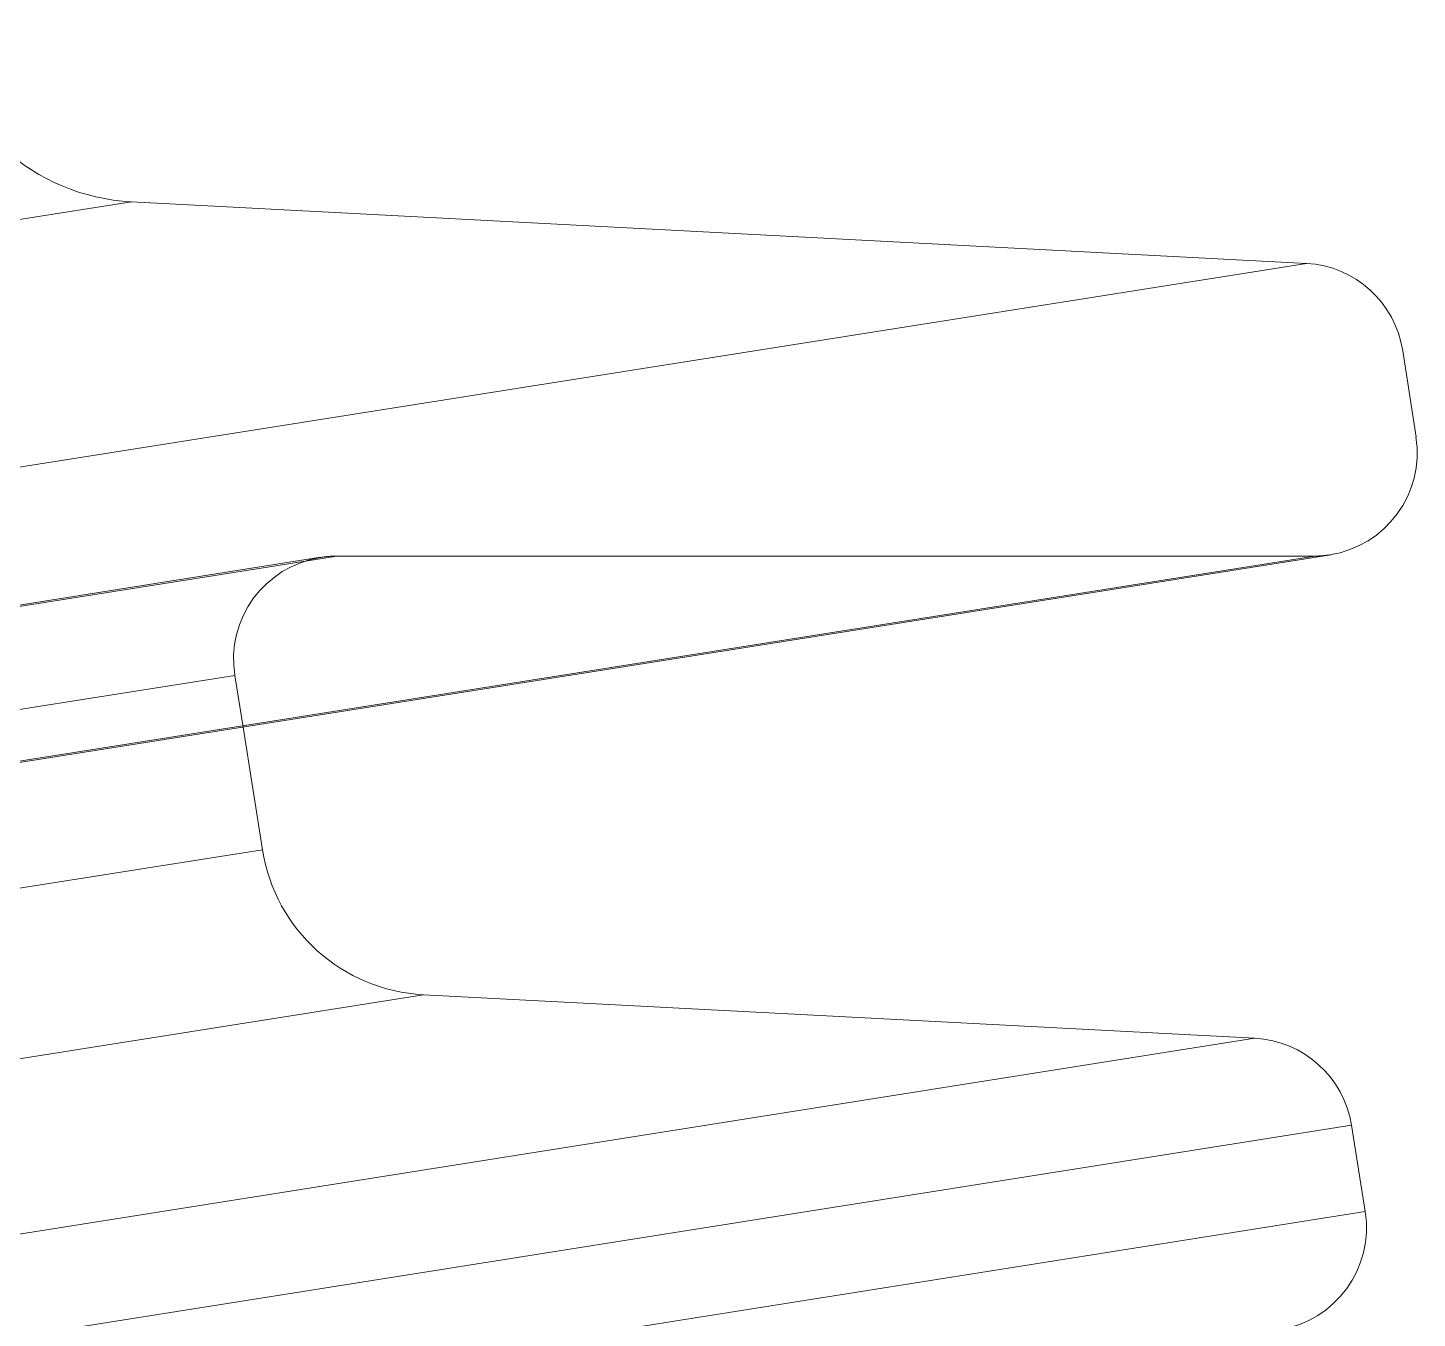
# Model space of a CAD drawing. Header units: millimetres. Extents: x 89051 to 218395, y -330386 to -125649.
# Drawn here: x 92538.27 to 92578.63, y -126628.63 to -126591.14 of the extents above; entities that cross this region are included whole.
import ezdxf

# ---------------------------------------------------------------- set-up
doc = ezdxf.new("R2010")
doc.units = ezdxf.units.MM
doc.header["$LTSCALE"] = 13
doc.linetypes.add('CENTER', pattern=[50.8, 31.75, -6.35, 6.35, -6.35])
doc.linetypes.add('HIDDEN', pattern=[9.525, 6.35, -3.175])
doc.layers.get('0').update_dxf_attribs({"color": 1, "linetype": 'CENTER'})
doc.layers.add('标注、文本', color=3, linetype='Continuous', lineweight=25)

# ---------------------------------------------------------------- blocks, each defined once
blk = doc.blocks.new('125506')
at = {"color": 8, "linetype": 'Continuous', "lineweight": 15}
for p, q in [((72077.868, -123534.002), (72046.022, -123539.046)), ((72100.629, -123535.195), (72024.743, -123547.214)), ((72080.407, -123546.551), (72047.484, -123551.766)), ((72083.525, -123549.359), (72045.387, -123555.399)), ((72099.631, -123550.203), (72030.33, -123561.179)), ((72101.502, -123551.887), (72029.071, -123563.359)), ((72101.766, -123553.558), (72029.336, -123565.03))]:
    blk.add_line(p, q, dxfattribs=at)
at = {"color": 7, "linetype": 'Continuous', "lineweight": 15}
for p, q in [((72077.868, -123534.002), (72100.629, -123535.195)), ((72102.75, -123538.56), (72102.492, -123536.887)), ((72101.102, -123540.839), (72026.038, -123552.728)), ((72080.031, -123544.176), (72080.407, -123546.551)), ((72083.525, -123549.359), (72099.631, -123550.203)), ((72101.502, -123551.887), (72101.766, -123553.558))]:
    blk.add_line(p, q, dxfattribs=at)
at = {"color": 7, "linetype": 'HIDDEN', "lineweight": 0}
for p, q in [((72026.343, -123552.655), (72100.789, -123540.864)), ((72044.356, -123546.802), (72081.848, -123540.864)), ((72044.662, -123546.728), (72081.535, -123540.888)), ((72081.848, -123540.864), (72100.789, -123540.864)), ((72079.873, -123543.176), (72046.95, -123548.391)), ((72079.873, -123543.176), (72080.031, -123544.176))]:
    blk.add_line(p, q, dxfattribs=at)
at = {"color": 7, "linetype": 'Continuous', "lineweight": 15}
for centre, radius, start, end in [((72078.077, -123530.008), 4, 189, 267), ((72100.516, -123537.192), 2, 8.7563, 86.7563), ((72100.773, -123538.864), 2, 278.7563, 8.7563), ((72083.7, -123546.03), 3.333, 189, 267), ((72099.526, -123552.2), 2, 9, 87), ((72099.791, -123553.871), 2, 279, 9)]:
    blk.add_arc(centre, radius, start, end, dxfattribs=at)
at = {"color": 7, "linetype": 'HIDDEN', "lineweight": 0}
for centre, start, end in [((72081.848, -123542.864), 99, 189), ((72081.848, -123542.864), 90, 99), ((72100.773, -123538.864), 269.7563, 278.7563), ((72100.789, -123538.864), 270, 279)]:
    blk.add_arc(centre, 2, start, end, dxfattribs=at)

msp = doc.modelspace()

# ---------------------------------------------------------------- block references
at = {"layer": '标注、文本', "xscale": 1.5, "yscale": 1.5, "zscale": 1.5}
msp.add_blockref('125506', (-15575.526, 58704.808), dxfattribs=at)

doc.saveas('drawing.dxf')
